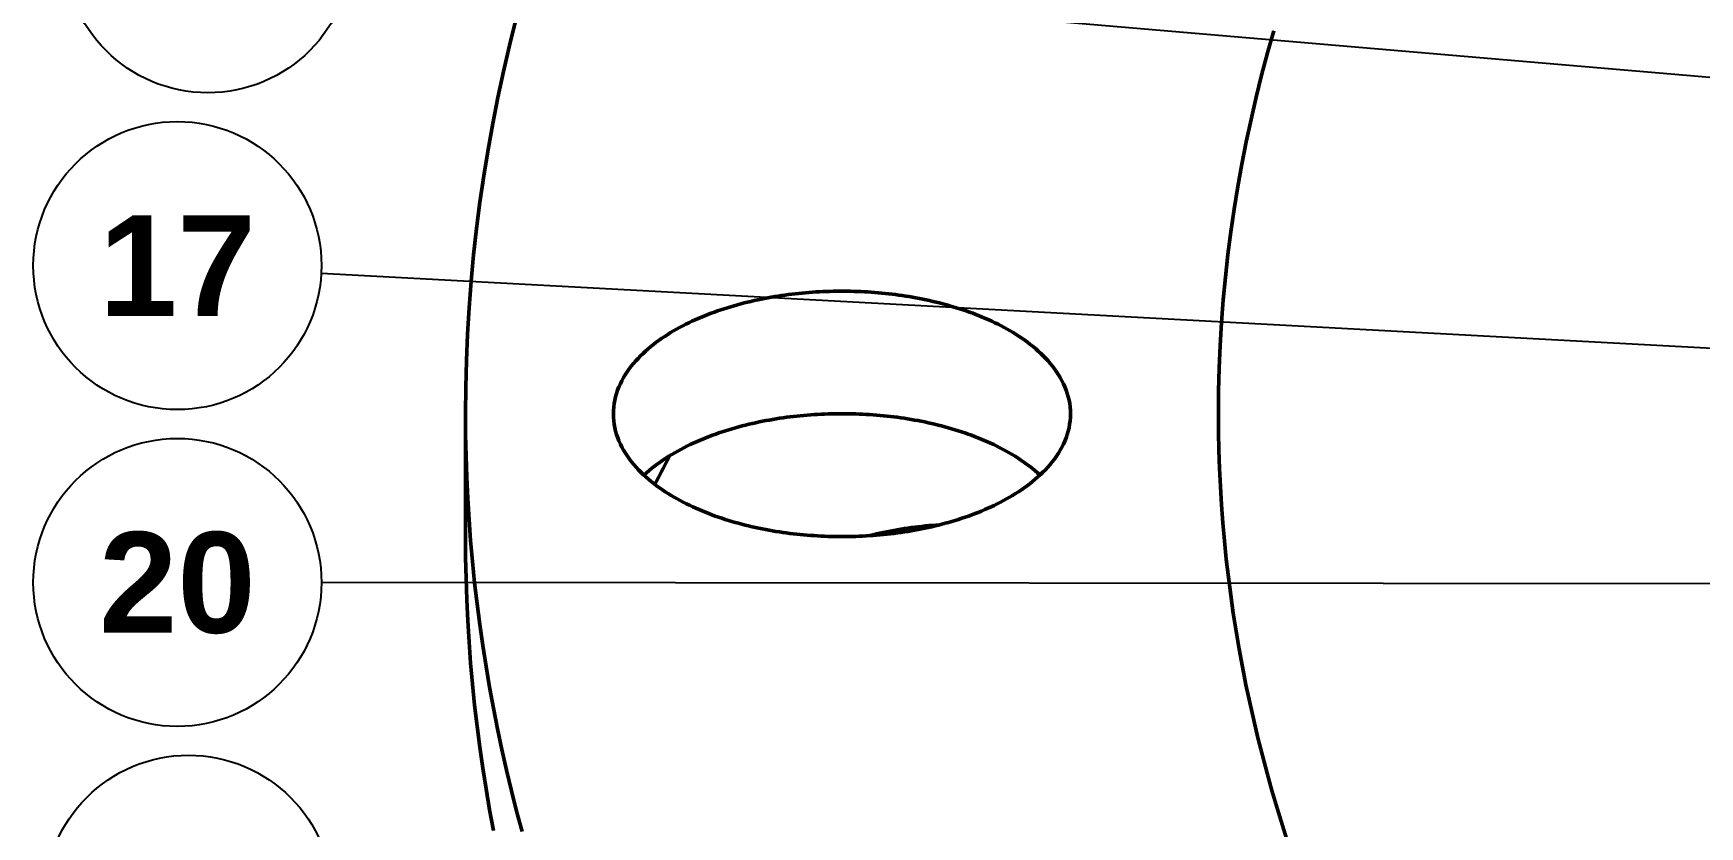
# Model space of a CAD drawing. Header units: millimetres. Extents: x 0 to 841, y 0 to 594.
# Drawn here: x 133.8 to 191.7, y 341 to 368.6 of the extents above; entities that cross this region are included whole.
import ezdxf
from ezdxf.enums import TextEntityAlignment as Align

# ---------------------------------------------------------------- set-up
doc = ezdxf.new("R2010")
doc.units = ezdxf.units.MM
for name, color, linetype, lineweight in [('COTA', 7, 'CONTINUOUS', 25), ('FINA', 7, 'CONTINUOUS', 25), ('TXT', 7, 'CONTINUOUS', 25), ('VIS', 7, 'CONTINUOUS', 50)]:
    doc.layers.add(name, color=color, linetype=linetype, lineweight=lineweight)
doc.styles.add('STDB', font='LiberationSans-Bold.ttf')

msp = doc.modelspace()

# ---------------------------------------------------------------- linework, layer by layer
at = {"layer": 'COTA'}
for p, q in [((357.146, 352.859), (144.864, 371.077)), ((314.644, 350.989), (143.817, 360.234)), ((322.565, 349.329), (143.824, 349.5))]:
    msp.add_line(p, q, dxfattribs=at)
at = {"layer": 'FINA'}
for points in [[(150.571, 369.037), (150.349, 368.142), (150.142, 367.244), (149.949, 366.342), (149.771, 365.438), (149.608, 364.53), (149.46, 363.62), (149.327, 362.708), (149.209, 361.794), (149.107, 360.877), (149.021, 359.96), (148.95, 359.04), (148.895, 358.12), (148.855, 357.199), (148.832, 356.278), (148.824, 355.356)], [(176.88, 368.651), (176.664, 367.888), (176.461, 367.121), (176.27, 366.352), (176.092, 365.579), (175.926, 364.804), (175.773, 364.026), (175.633, 363.246), (175.505, 362.463), (175.391, 361.679), (175.29, 360.892), (175.202, 360.104), (175.128, 359.315), (175.067, 358.525), (175.02, 357.733), (174.986, 356.941), (174.965, 356.148), (174.958, 355.356)], [(176.88, 368.651), (176.664, 367.888), (176.461, 367.121), (176.27, 366.352), (176.092, 365.579), (175.926, 364.804), (175.773, 364.026), (175.633, 363.246), (175.505, 362.463), (175.391, 361.679), (175.29, 360.892), (175.202, 360.104), (175.128, 359.315), (175.067, 358.525), (175.02, 357.733), (174.986, 356.941), (174.965, 356.148), (174.958, 355.356)], [(153.957, 355.356), (153.961, 355.476), (153.97, 355.596), (153.986, 355.715), (154.007, 355.833), (154.035, 355.95), (154.068, 356.065), (154.107, 356.179), (154.151, 356.291), (154.2, 356.401), (154.253, 356.508), (154.311, 356.614), (154.373, 356.717), (154.439, 356.817), (154.508, 356.915), (154.581, 357.011), (154.657, 357.104), (154.735, 357.195), (154.817, 357.284), (154.901, 357.37), (154.987, 357.454), (155.075, 357.535), (155.165, 357.615), (155.257, 357.692), (155.351, 357.767), (155.447, 357.84), (155.544, 357.911), (155.642, 357.98), (155.742, 358.047), (155.843, 358.112), (155.945, 358.176), (156.048, 358.237), (156.152, 358.297), (156.258, 358.355), (156.364, 358.411), (156.471, 358.466), (156.579, 358.519), (156.687, 358.571), (156.796, 358.621), (156.906, 358.669), (157.017, 358.717), (157.128, 358.762), (157.24, 358.806), (157.352, 358.849), (157.465, 358.891), (157.578, 358.931), (157.692, 358.97), (157.806, 359.007), (157.921, 359.043), (158.036, 359.078), (158.151, 359.112), (158.267, 359.145), (158.383, 359.176), (158.499, 359.206), (158.616, 359.235), (158.733, 359.263), (158.85, 359.29), (158.967, 359.315), (159.085, 359.34), (159.203, 359.363), (159.321, 359.386), (159.439, 359.407), (159.558, 359.427), (159.676, 359.446), (159.795, 359.464), (159.914, 359.481), (160.033, 359.497), (160.153, 359.512), (160.272, 359.526), (160.391, 359.538), (160.511, 359.55), (160.631, 359.561), (160.751, 359.571), (160.87, 359.58), (160.99, 359.588), (161.11, 359.595), (161.23, 359.6), (161.35, 359.605), (161.471, 359.609), (161.591, 359.612), (161.711, 359.614), (161.831, 359.615), (161.951, 359.615), (162.071, 359.614), (162.192, 359.612), (162.312, 359.609), (162.432, 359.605), (162.552, 359.6), (162.672, 359.595), (162.792, 359.588), (162.912, 359.58), (163.032, 359.571), (163.152, 359.561), (163.271, 359.55), (163.391, 359.538), (163.51, 359.526), (163.63, 359.512), (163.749, 359.497), (163.868, 359.481), (163.987, 359.464), (164.106, 359.446), (164.225, 359.427), (164.343, 359.407), (164.461, 359.386), (164.579, 359.363), (164.697, 359.34), (164.815, 359.315), (164.932, 359.29), (165.05, 359.263), (165.167, 359.235), (165.283, 359.206), (165.4, 359.176), (165.516, 359.145), (165.631, 359.112), (165.747, 359.078), (165.862, 359.043), (165.976, 359.007), (166.09, 358.97), (166.204, 358.931), (166.317, 358.891), (166.43, 358.849), (166.543, 358.806), (166.654, 358.762), (166.765, 358.717), (166.876, 358.669), (166.986, 358.621), (167.095, 358.571), (167.204, 358.519), (167.312, 358.466), (167.419, 358.411), (167.525, 358.355), (167.63, 358.297), (167.734, 358.237), (167.837, 358.176), (167.94, 358.112), (168.041, 358.047), (168.14, 357.98), (168.239, 357.911), (168.336, 357.84), (168.431, 357.767), (168.525, 357.692), (168.617, 357.615), (168.707, 357.535), (168.796, 357.454), (168.882, 357.37), (168.966, 357.284), (169.047, 357.195), (169.125, 357.104), (169.201, 357.011), (169.274, 356.915), (169.343, 356.817), (169.409, 356.717), (169.471, 356.614), (169.529, 356.508), (169.582, 356.401), (169.631, 356.291), (169.675, 356.179), (169.714, 356.065), (169.747, 355.95), (169.775, 355.833), (169.797, 355.715), (169.812, 355.596), (169.822, 355.476), (169.825, 355.356)], [(148.824, 355.356), (148.829, 354.622), (148.844, 353.888), (148.869, 353.154), (148.904, 352.421), (148.949, 351.688), (149.004, 350.957), (149.069, 350.225), (149.143, 349.495), (149.228, 348.766), (149.322, 348.038), (149.426, 347.312), (149.54, 346.586), (149.663, 345.863), (149.796, 345.141), (149.938, 344.421), (150.09, 343.703), (150.251, 342.987), (150.421, 342.273), (150.6, 341.561), (150.789, 340.852)], [(148.824, 355.356), (148.824, 351.103)], [(167.501, 352.344), (167.394, 352.287), (167.286, 352.233), (167.178, 352.18), (167.068, 352.128), (166.958, 352.078), (166.847, 352.03), (166.736, 351.983), (166.624, 351.937), (166.511, 351.893), (166.398, 351.85), (166.285, 351.809), (166.171, 351.769), (166.056, 351.73), (165.941, 351.693), (165.826, 351.657), (165.71, 351.622), (165.594, 351.588), (165.477, 351.556), (165.36, 351.525), (165.243, 351.495), (165.126, 351.466), (165.008, 351.439), (164.89, 351.412), (164.772, 351.387), (164.653, 351.363), (164.535, 351.34), (164.416, 351.318), (164.297, 351.297), (164.177, 351.277), (164.058, 351.258), (163.938, 351.24), (163.819, 351.224), (163.699, 351.208), (163.579, 351.194), (163.459, 351.18), (163.338, 351.168), (163.218, 351.156), (163.097, 351.146), (162.977, 351.136), (162.856, 351.128), (162.736, 351.12), (162.615, 351.114), (162.494, 351.108), (162.373, 351.104), (162.252, 351.101), (162.132, 351.098), (162.011, 351.097), (161.89, 351.096), (161.769, 351.097), (161.648, 351.098), (161.527, 351.101), (161.406, 351.104), (161.285, 351.109), (161.165, 351.114), (161.044, 351.12), (160.923, 351.128), (160.803, 351.136), (160.682, 351.146), (160.562, 351.156), (160.441, 351.168), (160.321, 351.18), (160.201, 351.194), (160.081, 351.208), (159.961, 351.224), (159.841, 351.241), (159.721, 351.258), (159.602, 351.277), (159.483, 351.297), (159.364, 351.318), (159.245, 351.34), (159.126, 351.363), (159.008, 351.387), (158.889, 351.413), (158.771, 351.439), (158.654, 351.467), (158.536, 351.496), (158.419, 351.526), (158.302, 351.557), (158.186, 351.589), (158.07, 351.623), (157.954, 351.658), (157.838, 351.694), (157.724, 351.731), (157.609, 351.77), (157.495, 351.81), (157.381, 351.851), (157.268, 351.894), (157.156, 351.938), (157.044, 351.984), (156.932, 352.031), (156.821, 352.079), (156.711, 352.129), (156.602, 352.181), (156.493, 352.234), (156.386, 352.289), (156.279, 352.345), (156.173, 352.403), (156.068, 352.463), (155.963, 352.525), (155.86, 352.588), (155.759, 352.653), (155.658, 352.72), (155.559, 352.789), (155.461, 352.86), (155.365, 352.934), (155.27, 353.009), (155.177, 353.086), (155.086, 353.166), (154.997, 353.248), (154.91, 353.332), (154.826, 353.418), (154.744, 353.507), (154.664, 353.598), (154.588, 353.692), (154.514, 353.788), (154.444, 353.886), (154.378, 353.987), (154.315, 354.091), (154.257, 354.197), (154.203, 354.305), (154.153, 354.415), (154.109, 354.527), (154.07, 354.642), (154.036, 354.758), (154.008, 354.876), (153.986, 354.994), (153.97, 355.114), (153.961, 355.235), (153.957, 355.356)], [(155.016, 353.23), (155.106, 353.311), (155.197, 353.389), (155.29, 353.466), (155.384, 353.541), (155.481, 353.613), (155.578, 353.684), (155.678, 353.752), (155.778, 353.819), (155.88, 353.883), (155.982, 353.946), (156.086, 354.007), (156.191, 354.066), (156.297, 354.124), (156.404, 354.18), (156.511, 354.234), (156.62, 354.287), (156.729, 354.338), (156.839, 354.388), (156.949, 354.436), (157.06, 354.482), (157.172, 354.528), (157.284, 354.571), (157.397, 354.614), (157.51, 354.655), (157.624, 354.695), (157.738, 354.733), (157.853, 354.77), (157.968, 354.806), (158.084, 354.84), (158.199, 354.874), (158.316, 354.906), (158.432, 354.937), (158.549, 354.967), (158.666, 354.995), (158.783, 355.023), (158.901, 355.049), (159.019, 355.074), (159.137, 355.098), (159.255, 355.121), (159.373, 355.143), (159.492, 355.164), (159.611, 355.183), (159.73, 355.202), (159.849, 355.22), (159.969, 355.236), (160.088, 355.252), (160.208, 355.266), (160.328, 355.28), (160.447, 355.292), (160.567, 355.303), (160.687, 355.314), (160.808, 355.323), (160.928, 355.332), (161.048, 355.339), (161.168, 355.345), (161.289, 355.351), (161.409, 355.355), (161.53, 355.359), (161.65, 355.361), (161.771, 355.363), (161.891, 355.363), (162.012, 355.363), (162.132, 355.361), (162.253, 355.359), (162.373, 355.355), (162.493, 355.351), (162.614, 355.345), (162.734, 355.339), (162.854, 355.332), (162.975, 355.323), (163.095, 355.314), (163.215, 355.303), (163.335, 355.292), (163.455, 355.28), (163.574, 355.266), (163.694, 355.252), (163.814, 355.236), (163.933, 355.22), (164.052, 355.202), (164.171, 355.183), (164.29, 355.164), (164.409, 355.143), (164.527, 355.121), (164.646, 355.098), (164.764, 355.074), (164.882, 355.049), (164.999, 355.023), (165.116, 354.995), (165.234, 354.967), (165.35, 354.937), (165.467, 354.906), (165.583, 354.874), (165.699, 354.84), (165.814, 354.806), (165.929, 354.77), (166.044, 354.733), (166.158, 354.695), (166.272, 354.655), (166.385, 354.614), (166.498, 354.571), (166.61, 354.528), (166.722, 354.482), (166.833, 354.436), (166.944, 354.388), (167.053, 354.338), (167.162, 354.287), (167.271, 354.234), (167.378, 354.18), (167.485, 354.124), (167.591, 354.066), (167.696, 354.007), (167.8, 353.946), (167.903, 353.883), (168.004, 353.819), (168.105, 353.752), (168.204, 353.684), (168.302, 353.613), (168.398, 353.541), (168.493, 353.466), (168.586, 353.389), (168.677, 353.311), (168.766, 353.23)], [(169.825, 355.356), (169.822, 355.235), (169.812, 355.114), (169.796, 354.994), (169.774, 354.875), (169.746, 354.758), (169.713, 354.641), (169.673, 354.527), (169.629, 354.414), (169.579, 354.304), (169.525, 354.196), (169.467, 354.09), (169.404, 353.986), (169.337, 353.885), (169.267, 353.787), (169.194, 353.691), (169.117, 353.597), (169.038, 353.506), (168.955, 353.417), (168.871, 353.33), (168.784, 353.246), (168.695, 353.165), (168.604, 353.085), (168.511, 353.008), (168.416, 352.932), (168.319, 352.859), (168.222, 352.788), (168.122, 352.719), (168.022, 352.652), (167.92, 352.587), (167.817, 352.523), (167.712, 352.462), (167.607, 352.402), (167.501, 352.344)], [(174.958, 355.356), (174.963, 354.724), (174.976, 354.093), (174.997, 353.462), (175.027, 352.832), (175.066, 352.202), (175.113, 351.572), (175.169, 350.944), (175.233, 350.316), (175.306, 349.689), (175.387, 349.063), (175.476, 348.438), (175.574, 347.814), (175.68, 347.192), (175.794, 346.571), (175.917, 345.952), (176.047, 345.334), (176.186, 344.718), (176.332, 344.104), (176.486, 343.492), (176.648, 342.882), (176.818, 342.274), (176.996, 341.668), (177.18, 341.065), (177.373, 340.464)], [(174.958, 355.356), (174.963, 354.724), (174.976, 354.093), (174.997, 353.462), (175.027, 352.832), (175.066, 352.202), (175.113, 351.572), (175.169, 350.944), (175.233, 350.316), (175.306, 349.689), (175.387, 349.063), (175.476, 348.438), (175.574, 347.814), (175.68, 347.192), (175.794, 346.571), (175.917, 345.952), (176.047, 345.334), (176.186, 344.718), (176.332, 344.104), (176.486, 343.492), (176.648, 342.882), (176.818, 342.274), (176.996, 341.668), (177.18, 341.065), (177.373, 340.464)], [(155.921, 353.909), (155.863, 353.798), (155.804, 353.687), (155.746, 353.576), (155.688, 353.464), (155.63, 353.353), (155.573, 353.241), (155.515, 353.129), (155.458, 353.017), (155.401, 352.906)], [(148.824, 351.103), (148.829, 350.369), (148.844, 349.636), (148.869, 348.902), (148.904, 348.169), (148.949, 347.436), (149.004, 346.704), (149.069, 345.973), (149.143, 345.243), (149.228, 344.514), (149.322, 343.786), (149.426, 343.059), (149.54, 342.334), (149.663, 341.611), (149.796, 340.889)], [(162.855, 351.128), (162.974, 351.157), (163.094, 351.186), (163.213, 351.213), (163.334, 351.239), (163.454, 351.264), (163.574, 351.288), (163.695, 351.31), (163.816, 351.332), (163.938, 351.352), (164.059, 351.371), (164.18, 351.389), (164.302, 351.406), (164.424, 351.422), (164.546, 351.437), (164.668, 351.451), (164.79, 351.464), (164.913, 351.475), (165.035, 351.486), (165.158, 351.496), (165.28, 351.504)]]:
    msp.add_lwpolyline(points, dxfattribs=at)
for centre in [(139.882, 371.504), (138.824, 360.504), (138.824, 349.504), (139.213, 338.504)]:
    msp.add_circle(centre, 5, dxfattribs=at)
at = {"layer": 'VIS'}
for points in [[(150.571, 369.037), (150.349, 368.142), (150.142, 367.244), (149.949, 366.342), (149.771, 365.438), (149.608, 364.53), (149.46, 363.62), (149.327, 362.708), (149.209, 361.794), (149.107, 360.877), (149.021, 359.96), (148.95, 359.04), (148.895, 358.12), (148.855, 357.199), (148.832, 356.278), (148.824, 355.356)], [(176.88, 368.651), (176.664, 367.888), (176.461, 367.121), (176.27, 366.352), (176.092, 365.579), (175.926, 364.804), (175.773, 364.026), (175.633, 363.246), (175.505, 362.463), (175.391, 361.679), (175.29, 360.892), (175.202, 360.104), (175.128, 359.315), (175.067, 358.525), (175.02, 357.733), (174.986, 356.941), (174.965, 356.148), (174.958, 355.356)], [(176.88, 368.651), (176.664, 367.888), (176.461, 367.121), (176.27, 366.352), (176.092, 365.579), (175.926, 364.804), (175.773, 364.026), (175.633, 363.246), (175.505, 362.463), (175.391, 361.679), (175.29, 360.892), (175.202, 360.104), (175.128, 359.315), (175.067, 358.525), (175.02, 357.733), (174.986, 356.941), (174.965, 356.148), (174.958, 355.356)], [(153.957, 355.356), (153.961, 355.476), (153.97, 355.596), (153.986, 355.715), (154.007, 355.833), (154.035, 355.95), (154.068, 356.065), (154.107, 356.179), (154.151, 356.291), (154.2, 356.401), (154.253, 356.508), (154.311, 356.614), (154.373, 356.717), (154.439, 356.817), (154.508, 356.915), (154.581, 357.011), (154.657, 357.104), (154.735, 357.195), (154.817, 357.284), (154.901, 357.37), (154.987, 357.454), (155.075, 357.535), (155.165, 357.615), (155.257, 357.692), (155.351, 357.767), (155.447, 357.84), (155.544, 357.911), (155.642, 357.98), (155.742, 358.047), (155.843, 358.112), (155.945, 358.176), (156.048, 358.237), (156.152, 358.297), (156.258, 358.355), (156.364, 358.411), (156.471, 358.466), (156.579, 358.519), (156.687, 358.571), (156.796, 358.621), (156.906, 358.669), (157.017, 358.717), (157.128, 358.762), (157.24, 358.806), (157.352, 358.849), (157.465, 358.891), (157.578, 358.931), (157.692, 358.97), (157.806, 359.007), (157.921, 359.043), (158.036, 359.078), (158.151, 359.112), (158.267, 359.145), (158.383, 359.176), (158.499, 359.206), (158.616, 359.235), (158.733, 359.263), (158.85, 359.29), (158.967, 359.315), (159.085, 359.34), (159.203, 359.363), (159.321, 359.386), (159.439, 359.407), (159.558, 359.427), (159.676, 359.446), (159.795, 359.464), (159.914, 359.481), (160.033, 359.497), (160.153, 359.512), (160.272, 359.526), (160.391, 359.538), (160.511, 359.55), (160.631, 359.561), (160.751, 359.571), (160.87, 359.58), (160.99, 359.588), (161.11, 359.595), (161.23, 359.6), (161.35, 359.605), (161.471, 359.609), (161.591, 359.612), (161.711, 359.614), (161.831, 359.615), (161.951, 359.615), (162.071, 359.614), (162.192, 359.612), (162.312, 359.609), (162.432, 359.605), (162.552, 359.6), (162.672, 359.595), (162.792, 359.588), (162.912, 359.58), (163.032, 359.571), (163.152, 359.561), (163.271, 359.55), (163.391, 359.538), (163.51, 359.526), (163.63, 359.512), (163.749, 359.497), (163.868, 359.481), (163.987, 359.464), (164.106, 359.446), (164.225, 359.427), (164.343, 359.407), (164.461, 359.386), (164.579, 359.363), (164.697, 359.34), (164.815, 359.315), (164.932, 359.29), (165.05, 359.263), (165.167, 359.235), (165.283, 359.206), (165.4, 359.176), (165.516, 359.145), (165.631, 359.112), (165.747, 359.078), (165.862, 359.043), (165.976, 359.007), (166.09, 358.97), (166.204, 358.931), (166.317, 358.891), (166.43, 358.849), (166.543, 358.806), (166.654, 358.762), (166.765, 358.717), (166.876, 358.669), (166.986, 358.621), (167.095, 358.571), (167.204, 358.519), (167.312, 358.466), (167.419, 358.411), (167.525, 358.355), (167.63, 358.297), (167.734, 358.237), (167.837, 358.176), (167.94, 358.112), (168.041, 358.047), (168.14, 357.98), (168.239, 357.911), (168.336, 357.84), (168.431, 357.767), (168.525, 357.692), (168.617, 357.615), (168.707, 357.535), (168.796, 357.454), (168.882, 357.37), (168.966, 357.284), (169.047, 357.195), (169.125, 357.104), (169.201, 357.011), (169.274, 356.915), (169.343, 356.817), (169.409, 356.717), (169.471, 356.614), (169.529, 356.508), (169.582, 356.401), (169.631, 356.291), (169.675, 356.179), (169.714, 356.065), (169.747, 355.95), (169.775, 355.833), (169.797, 355.715), (169.812, 355.596), (169.822, 355.476), (169.825, 355.356)], [(148.824, 355.356), (148.829, 354.622), (148.844, 353.888), (148.869, 353.154), (148.904, 352.421), (148.949, 351.688), (149.004, 350.957), (149.069, 350.225), (149.143, 349.495), (149.228, 348.766), (149.322, 348.038), (149.426, 347.312), (149.54, 346.586), (149.663, 345.863), (149.796, 345.141), (149.938, 344.421), (150.09, 343.703), (150.251, 342.987), (150.421, 342.273), (150.6, 341.561), (150.789, 340.852)], [(148.824, 355.356), (148.824, 351.103)], [(167.501, 352.344), (167.394, 352.287), (167.286, 352.233), (167.178, 352.18), (167.068, 352.128), (166.958, 352.078), (166.847, 352.03), (166.736, 351.983), (166.624, 351.937), (166.511, 351.893), (166.398, 351.85), (166.285, 351.809), (166.171, 351.769), (166.056, 351.73), (165.941, 351.693), (165.826, 351.657), (165.71, 351.622), (165.594, 351.588), (165.477, 351.556), (165.36, 351.525), (165.243, 351.495), (165.126, 351.466), (165.008, 351.439), (164.89, 351.412), (164.772, 351.387), (164.653, 351.363), (164.535, 351.34), (164.416, 351.318), (164.297, 351.297), (164.177, 351.277), (164.058, 351.258), (163.938, 351.24), (163.819, 351.224), (163.699, 351.208), (163.579, 351.194), (163.459, 351.18), (163.338, 351.168), (163.218, 351.156), (163.097, 351.146), (162.977, 351.136), (162.856, 351.128), (162.736, 351.12), (162.615, 351.114), (162.494, 351.108), (162.373, 351.104), (162.252, 351.101), (162.132, 351.098), (162.011, 351.097), (161.89, 351.096), (161.769, 351.097), (161.648, 351.098), (161.527, 351.101), (161.406, 351.104), (161.285, 351.109), (161.165, 351.114), (161.044, 351.12), (160.923, 351.128), (160.803, 351.136), (160.682, 351.146), (160.562, 351.156), (160.441, 351.168), (160.321, 351.18), (160.201, 351.194), (160.081, 351.208), (159.961, 351.224), (159.841, 351.241), (159.721, 351.258), (159.602, 351.277), (159.483, 351.297), (159.364, 351.318), (159.245, 351.34), (159.126, 351.363), (159.008, 351.387), (158.889, 351.413), (158.771, 351.439), (158.654, 351.467), (158.536, 351.496), (158.419, 351.526), (158.302, 351.557), (158.186, 351.589), (158.07, 351.623), (157.954, 351.658), (157.838, 351.694), (157.724, 351.731), (157.609, 351.77), (157.495, 351.81), (157.381, 351.851), (157.268, 351.894), (157.156, 351.938), (157.044, 351.984), (156.932, 352.031), (156.821, 352.079), (156.711, 352.129), (156.602, 352.181), (156.493, 352.234), (156.386, 352.289), (156.279, 352.345), (156.173, 352.403), (156.068, 352.463), (155.963, 352.525), (155.86, 352.588), (155.759, 352.653), (155.658, 352.72), (155.559, 352.789), (155.461, 352.86), (155.365, 352.934), (155.27, 353.009), (155.177, 353.086), (155.086, 353.166), (154.997, 353.248), (154.91, 353.332), (154.826, 353.418), (154.744, 353.507), (154.664, 353.598), (154.588, 353.692), (154.514, 353.788), (154.444, 353.886), (154.378, 353.987), (154.315, 354.091), (154.257, 354.197), (154.203, 354.305), (154.153, 354.415), (154.109, 354.527), (154.07, 354.642), (154.036, 354.758), (154.008, 354.876), (153.986, 354.994), (153.97, 355.114), (153.961, 355.235), (153.957, 355.356)], [(155.016, 353.23), (155.106, 353.311), (155.197, 353.389), (155.29, 353.466), (155.384, 353.541), (155.481, 353.613), (155.578, 353.684), (155.678, 353.752), (155.778, 353.819), (155.88, 353.883), (155.982, 353.946), (156.086, 354.007), (156.191, 354.066), (156.297, 354.124), (156.404, 354.18), (156.511, 354.234), (156.62, 354.287), (156.729, 354.338), (156.839, 354.388), (156.949, 354.436), (157.06, 354.482), (157.172, 354.528), (157.284, 354.571), (157.397, 354.614), (157.51, 354.655), (157.624, 354.695), (157.738, 354.733), (157.853, 354.77), (157.968, 354.806), (158.084, 354.84), (158.199, 354.874), (158.316, 354.906), (158.432, 354.937), (158.549, 354.967), (158.666, 354.995), (158.783, 355.023), (158.901, 355.049), (159.019, 355.074), (159.137, 355.098), (159.255, 355.121), (159.373, 355.143), (159.492, 355.164), (159.611, 355.183), (159.73, 355.202), (159.849, 355.22), (159.969, 355.236), (160.088, 355.252), (160.208, 355.266), (160.328, 355.28), (160.447, 355.292), (160.567, 355.303), (160.687, 355.314), (160.808, 355.323), (160.928, 355.332), (161.048, 355.339), (161.168, 355.345), (161.289, 355.351), (161.409, 355.355), (161.53, 355.359), (161.65, 355.361), (161.771, 355.363), (161.891, 355.363), (162.012, 355.363), (162.132, 355.361), (162.253, 355.359), (162.373, 355.355), (162.493, 355.351), (162.614, 355.345), (162.734, 355.339), (162.854, 355.332), (162.975, 355.323), (163.095, 355.314), (163.215, 355.303), (163.335, 355.292), (163.455, 355.28), (163.574, 355.266), (163.694, 355.252), (163.814, 355.236), (163.933, 355.22), (164.052, 355.202), (164.171, 355.183), (164.29, 355.164), (164.409, 355.143), (164.527, 355.121), (164.646, 355.098), (164.764, 355.074), (164.882, 355.049), (164.999, 355.023), (165.116, 354.995), (165.234, 354.967), (165.35, 354.937), (165.467, 354.906), (165.583, 354.874), (165.699, 354.84), (165.814, 354.806), (165.929, 354.77), (166.044, 354.733), (166.158, 354.695), (166.272, 354.655), (166.385, 354.614), (166.498, 354.571), (166.61, 354.528), (166.722, 354.482), (166.833, 354.436), (166.944, 354.388), (167.053, 354.338), (167.162, 354.287), (167.271, 354.234), (167.378, 354.18), (167.485, 354.124), (167.591, 354.066), (167.696, 354.007), (167.8, 353.946), (167.903, 353.883), (168.004, 353.819), (168.105, 353.752), (168.204, 353.684), (168.302, 353.613), (168.398, 353.541), (168.493, 353.466), (168.586, 353.389), (168.677, 353.311), (168.766, 353.23)], [(169.825, 355.356), (169.822, 355.235), (169.812, 355.114), (169.796, 354.994), (169.774, 354.875), (169.746, 354.758), (169.713, 354.641), (169.673, 354.527), (169.629, 354.414), (169.579, 354.304), (169.525, 354.196), (169.467, 354.09), (169.404, 353.986), (169.337, 353.885), (169.267, 353.787), (169.194, 353.691), (169.117, 353.597), (169.038, 353.506), (168.955, 353.417), (168.871, 353.33), (168.784, 353.246), (168.695, 353.165), (168.604, 353.085), (168.511, 353.008), (168.416, 352.932), (168.319, 352.859), (168.222, 352.788), (168.122, 352.719), (168.022, 352.652), (167.92, 352.587), (167.817, 352.523), (167.712, 352.462), (167.607, 352.402), (167.501, 352.344)], [(174.958, 355.356), (174.963, 354.724), (174.976, 354.093), (174.997, 353.462), (175.027, 352.832), (175.066, 352.202), (175.113, 351.572), (175.169, 350.944), (175.233, 350.316), (175.306, 349.689), (175.387, 349.063), (175.476, 348.438), (175.574, 347.814), (175.68, 347.192), (175.794, 346.571), (175.917, 345.952), (176.047, 345.334), (176.186, 344.718), (176.332, 344.104), (176.486, 343.492), (176.648, 342.882), (176.818, 342.274), (176.996, 341.668), (177.18, 341.065), (177.373, 340.464)], [(174.958, 355.356), (174.963, 354.724), (174.976, 354.093), (174.997, 353.462), (175.027, 352.832), (175.066, 352.202), (175.113, 351.572), (175.169, 350.944), (175.233, 350.316), (175.306, 349.689), (175.387, 349.063), (175.476, 348.438), (175.574, 347.814), (175.68, 347.192), (175.794, 346.571), (175.917, 345.952), (176.047, 345.334), (176.186, 344.718), (176.332, 344.104), (176.486, 343.492), (176.648, 342.882), (176.818, 342.274), (176.996, 341.668), (177.18, 341.065), (177.373, 340.464)], [(155.921, 353.909), (155.863, 353.798), (155.804, 353.687), (155.746, 353.576), (155.688, 353.464), (155.63, 353.353), (155.573, 353.241), (155.515, 353.129), (155.458, 353.017), (155.401, 352.906)], [(148.824, 351.103), (148.829, 350.369), (148.844, 349.636), (148.869, 348.902), (148.904, 348.169), (148.949, 347.436), (149.004, 346.704), (149.069, 345.973), (149.143, 345.243), (149.228, 344.514), (149.322, 343.786), (149.426, 343.059), (149.54, 342.334), (149.663, 341.611), (149.796, 340.889)], [(162.855, 351.128), (162.974, 351.157), (163.094, 351.186), (163.213, 351.213), (163.334, 351.239), (163.454, 351.264), (163.574, 351.288), (163.695, 351.31), (163.816, 351.332), (163.938, 351.352), (164.059, 351.371), (164.18, 351.389), (164.302, 351.406), (164.424, 351.422), (164.546, 351.437), (164.668, 351.451), (164.79, 351.464), (164.913, 351.475), (165.035, 351.486), (165.158, 351.496), (165.28, 351.504)]]:
    msp.add_lwpolyline(points, dxfattribs=at)

# ---------------------------------------------------------------- texts
at = {"layer": 'TXT', "style": 'STDB'}
for s, p in [('17', (138.824, 360.504)), ('20', (138.824, 349.504))]:
    msp.add_text(s, height=3.5, dxfattribs=at).set_placement(p, align=Align.MIDDLE_CENTER)

doc.saveas('drawing.dxf')
